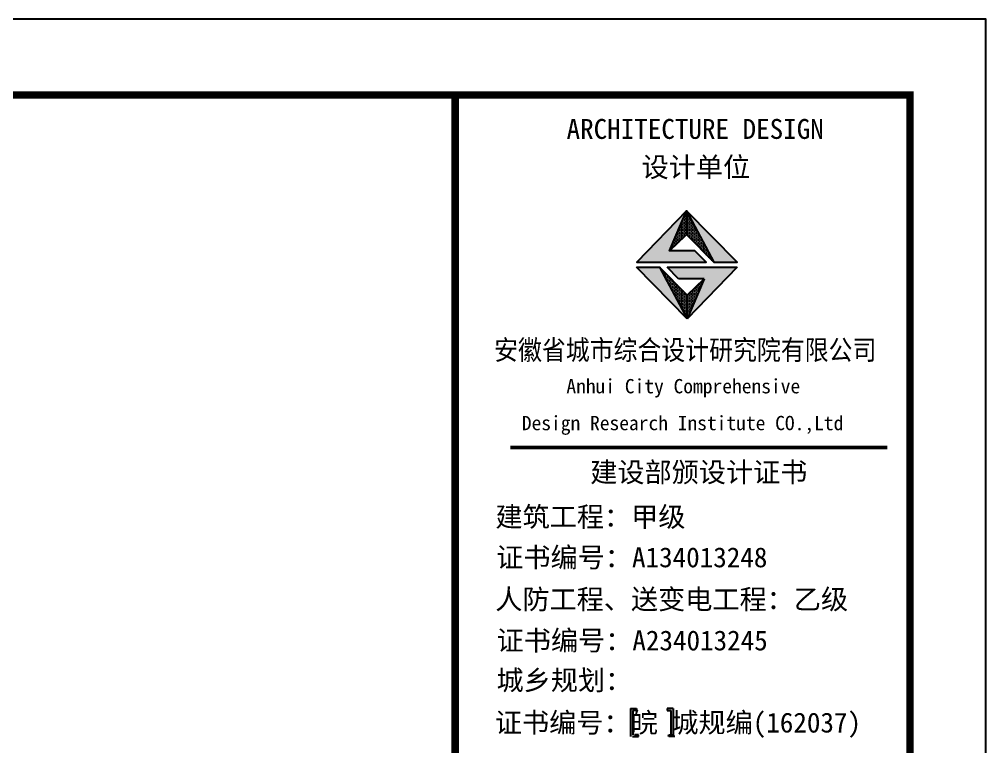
# Model space of a CAD drawing. Extents: x 69728788 to 150163257, y 20675998 to 43663798.
# Drawn here: x 75118218 to 75130986, y 20846387 to 20855997 of the extents above; entities that cross this region are included whole.
import ezdxf

# ---------------------------------------------------------------- set-up
doc = ezdxf.new("R2010")
doc.units = 0
doc.header["$LTSCALE"] = 1000
doc.header["$MEASUREMENT"] = 0
doc.layers.add('PUB_TITLE', color=4, linetype='CONTINUOUS')
doc.layers.add('图框', color=253, linetype='CONTINUOUS')
doc.styles.add('黑体', font='simhei.ttf', dxfattribs={"width": 0.6, "height": 4.3})

msp = doc.modelspace()

# ---------------------------------------------------------------- hatches: boundary and pattern name
at = {"layer": '图框'}
for color, points in [(1, [(75126807.5, 20852937), (75127035.1, 20853465), (75126378.8, 20852790.4), (75127292.7, 20852790.4), (75127141.1, 20852937)]), (1, [(75127393.7, 20852787.6), (75127703.2, 20852787.6), (75127035.1, 20853465)]), (1, [(75126674.7, 20852722.5), (75126371.3, 20852722.5), (75127044, 20852039.2)]), (1, [(75126779.4, 20852724.6), (75126928.6, 20852568), (75127266.7, 20852568), (75127044, 20852039.2), (75127703.7, 20852724.6)]), (4, [(75126322.5, 20846866.4), (75126373.8, 20846866.4), (75126373.8, 20846892), (75126350.1, 20846892), (75126294.8, 20846892), (75126294.8, 20846519.6), (75126350.1, 20846519.6), (75126373.8, 20846519.6), (75126373.8, 20846545.2), (75126322.5, 20846545.2)]), (4, [(75126827.5, 20846545.2), (75126776.2, 20846545.2), (75126776.2, 20846519.6), (75126799.9, 20846519.6), (75126855.1, 20846519.6), (75126855.1, 20846892), (75126799.9, 20846892), (75126776.2, 20846892), (75126776.2, 20846866.4), (75126827.5, 20846866.4)])]:
    msp.add_hatch(color=color, dxfattribs=at).paths.add_polyline_path(points)
h = msp.add_hatch(dxfattribs=at)
h.set_pattern_fill('DOTS', color=256, scale=300, style=0)
h.set_pattern_definition([(0, (72847672.321, 21714514.877), (9.375, 18.75), [0, -18.75])])
h.paths.add_polyline_path([(75127044, 20852039.2), (75127044, 20852354.2), (75126674.7, 20852722.5)])
h.paths.add_polyline_path([(75127266.7, 20852568), (75127044, 20852354.2), (75127044, 20852039.2)])
h.paths.add_polyline_path([(75127035.1, 20853465), (75127035.1, 20853154.5), (75127393.7, 20852787.6)])
h.paths.add_polyline_path([(75127035.1, 20853154.5), (75127035.1, 20853465), (75126807.5, 20852937)])

# ---------------------------------------------------------------- linework, layer by layer
at = {"layer": 'PUB_TITLE'}
msp.add_lwpolyline([(75041786, 20813997.1), (75130986, 20813997.1), (75130986, 20855997.1), (75041786, 20855997.1)], close=True, dxfattribs=at)
at = {"layer": 'PUB_TITLE', "const_width": 100}
msp.add_lwpolyline([(75044286, 20814997.1), (75129986, 20814997.1), (75129986, 20854997.1), (75044286, 20854997.1)], close=True, dxfattribs=at)
at = {"layer": '图框'}
for p, q in [((75126807.5, 20852937), (75127035.1, 20853465)), ((75127035.1, 20853465), (75127393.7, 20852787.6)), ((75127044, 20852039.2), (75126371.3, 20852722.5)), ((75126371.3, 20852722.5), (75126674.7, 20852722.5)), ((75127044, 20852039.2), (75126371.3, 20852722.5)), ((75126371.3, 20852722.5), (75126674.7, 20852722.5)), ((75126371.3, 20852722.5), (75126674.7, 20852722.5)), ((75127044, 20852354.2), (75126674.7, 20852722.5)), ((75126779.4, 20852724.6), (75127703.7, 20852724.6)), ((75126928.6, 20852568), (75126779.4, 20852724.6)), ((75127703.7, 20852724.6), (75127044, 20852039.2)), ((75127266.7, 20852568), (75126928.6, 20852568)), ((75127044, 20852354.2), (75127266.7, 20852568)), ((75127266.7, 20852568), (75127044, 20852039.2)), ((75127044, 20852039.2), (75127044, 20852354.2)), ((75127044, 20852039.2), (75127044, 20852354.2)), ((75127044, 20852039.2), (75127044, 20852354.2))]:
    msp.add_line(p, q, dxfattribs=at)
at = {"layer": '图框', "color": 1}
for p, q in [((75127044, 20852039.2), (75126371.3, 20852722.5)), ((75126674.7, 20852722.5), (75127044, 20852039.2))]:
    msp.add_line(p, q, dxfattribs=at)
at = {"layer": '图框', "color": 4}
for p, q in [((75126294.8, 20846892), (75126350.1, 20846892)), ((75126294.8, 20846892), (75126294.8, 20846519.6)), ((75126373.8, 20846866.4), (75126322.5, 20846866.4)), ((75126322.5, 20846866.4), (75126322.5, 20846545.2)), ((75126350.1, 20846892), (75126373.8, 20846892)), ((75126373.8, 20846892), (75126373.8, 20846866.4)), ((75126799.9, 20846892), (75126776.2, 20846892)), ((75126776.2, 20846892), (75126776.2, 20846866.4)), ((75126776.2, 20846866.4), (75126827.5, 20846866.4)), ((75126855.1, 20846892), (75126799.9, 20846892)), ((75126827.5, 20846866.4), (75126827.5, 20846545.2)), ((75126855.1, 20846892), (75126855.1, 20846519.6)), ((75126317.8, 20846519.6), (75126373.1, 20846519.6)), ((75126396.7, 20846545.2), (75126345.4, 20846545.2)), ((75126373.1, 20846519.6), (75126396.7, 20846519.6)), ((75126396.7, 20846519.6), (75126396.7, 20846545.2)), ((75126799.2, 20846519.6), (75126799.2, 20846545.2)), ((75126799.2, 20846545.2), (75126850.4, 20846545.2)), ((75126822.8, 20846519.6), (75126799.2, 20846519.6)), ((75126878.1, 20846519.6), (75126822.8, 20846519.6))]:
    msp.add_line(p, q, dxfattribs=at)
for points, const_width in [([(75123976.7, 20854997.1), (75123976.7, 20814997.1)], 98.6), ([(75124705.5, 20850341.1), (75129685.5, 20850341.1)], 49.8)]:
    msp.add_lwpolyline(points, dxfattribs=dict(at, const_width=const_width))
at = {"layer": '图框'}
for points in [[(75127141.1, 20852937), (75126807.5, 20852937), (75127035.1, 20853154.5), (75127393.7, 20852787.6), (75127703.2, 20852787.6), (75127035.1, 20853465), (75126378.8, 20852790.4), (75127292.7, 20852790.4), (75127141.1, 20852937)], [(75127035.1, 20853465), (75127035.1, 20853154.5)]]:
    msp.add_lwpolyline(points, dxfattribs=at)

# ---------------------------------------------------------------- texts
at = {"layer": '图框', "color": 4, "style": '黑体'}
for s, height, p in [('ARCHITECTURE DESIGN', 262.944, (75125448.5, 20854417.4)), ('设计单位', 262.94, (75126439.8, 20853913.8)), ('Anhui City Comprehensive ', 189.24, (75125445.8, 20851055.6)), (' Design Research Institute CO.,Ltd', 189.24, (75124728.5, 20850568.6)), ('建设部颁设计证书', 262.94, (75125761, 20849882.4)), (' 建筑工程：甲级', 262.94, (75124329.7, 20849293.2)), ('证书编号：A134013248', 262.944, (75124519.9, 20848757.4)), ('人防工程、送变电工程：乙级', 262.944, (75124506.1, 20848203.7)), ('证书编号：A234013245', 262.944, (75124524.7, 20847659.5)), ('城乡规划：', 262.94, (75124522.7, 20847134.2)), ('证书编号：皖 城规编(162037)', 262.944, (75124501.7, 20846574.1))]:
    msp.add_text(s, height=height, dxfattribs=at).set_placement(p)
at = {"layer": '图框', "color": 4, "style": '黑体', "width": 0.88}
msp.add_text('安徽省城市综合设计研究院有限公司', height=262.944, dxfattribs=at).set_placement((75124491.7, 20851497.5))

doc.saveas('drawing.dxf')
